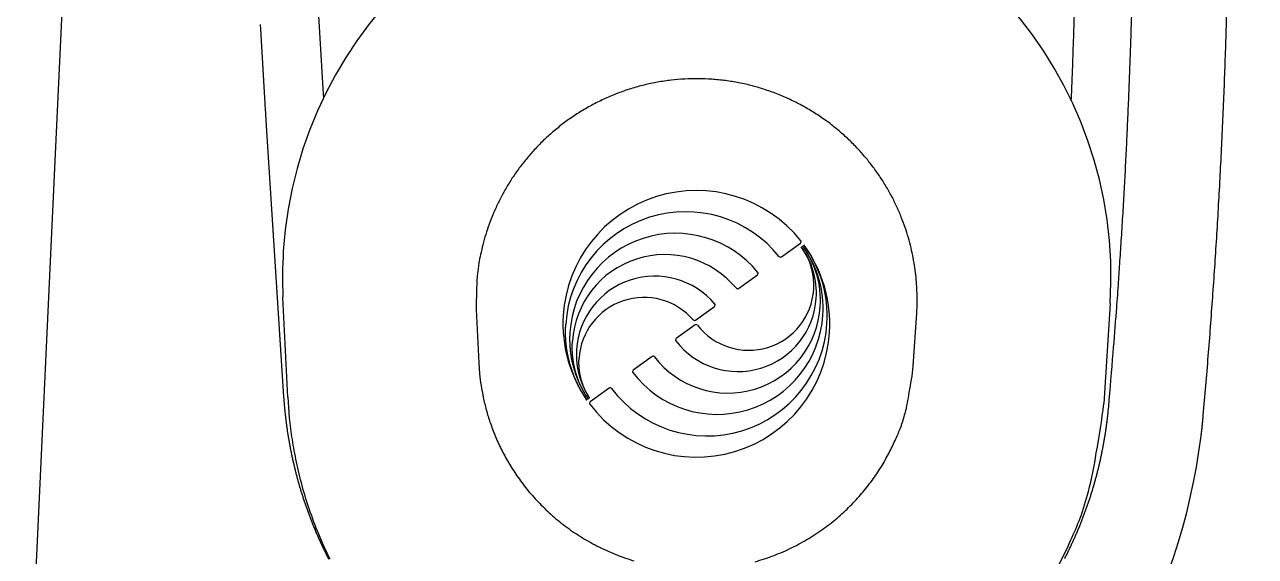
# Model space of a CAD drawing. Extents: x 527 to 614, y 487 to 635.
# Drawn here: x 606.618 to 610.307, y 516.136 to 517.732 of the extents above; entities that cross this region are included whole.
import ezdxf

# ---------------------------------------------------------------- set-up
doc = ezdxf.new("R2010")
doc.units = 0
doc.header["$MEASUREMENT"] = 0
doc.layers.add('1', color=4, linetype='Continuous')
doc.layers.add('DIM', color=3, linetype='Continuous')

# ---------------------------------------------------------------- blocks, each defined once
blk = doc.blocks.new('TRICKLER')
at = {"layer": '1', "linetype": 'Continuous'}
for p, q in [((1.9129, -0.4987), (2.0046, 1.4609)), ((-1.2494, -0.0491), (-1.2304, 0.2503)), ((1.2158, 0.231), (1.2301, -0.0687)), ((1.6031, -7.1236), (1.9129, -0.4987))]:
    blk.add_line(p, q, dxfattribs=at)
at = {"layer": '1', "color": 3, "linetype": 'Continuous'}
for p, q in [((0.2526, 0.2041), (0.3089, 0.2456)), ((1.2271, 0.2305), (1.2794, -0.5827)), ((0.1237, 0.1093), (0.1801, 0.1508)), ((-0.6594, 0.1386), (-0.6695, -0.0208)), ((0.6507, -0.0312), (0.6431, 0.1283)), ((-0.0051, 0.0144), (0.0512, 0.0559)), ((-0.0068, 0.0008), (-0.0632, -0.0408)), ((-0.1357, -0.0942), (-0.1921, -0.1357)), ((-0.2646, -0.1891), (-0.321, -0.2306))]:
    blk.add_line(p, q, dxfattribs=at)
for points in [[(-1.244, 0.2603), (-1.2429, 0.2719, -0.002331), (-1.2417, 0.2835, -0.002334), (-1.2404, 0.2951, -0.002336), (-1.239, 0.3067, -0.002337), (-1.2375, 0.3182, -0.002338), (-1.2359, 0.3298, -0.002339), (-1.2341, 0.3413, -0.00234), (-1.2323, 0.3528, -0.00234), (-1.2303, 0.3642, -0.002341), (-1.2283, 0.3757, -0.002341), (-1.2261, 0.3871, -0.002341), (-1.2238, 0.3986, -0.002341), (-1.2215, 0.4099, -0.00234), (-1.219, 0.4213, -0.002339), (-1.2164, 0.4327, -0.002338), (-1.2137, 0.444, -0.002338), (-1.2109, 0.4553, -0.002336), (-1.208, 0.4666, -0.00233), (-1.2049, 0.4778, -0.002333), (-1.2018, 0.4891, -0.002347), (-1.1986, 0.5003, -0.002355), (-1.1952, 0.5115, -0.002362), (-1.1918, 0.5226, -0.00236), (-1.1882, 0.5338, -0.002349), (-1.1845, 0.5448, -0.002342), (-1.1808, 0.5559, -0.002338), (-1.1769, 0.5669, -0.002334), (-1.1729, 0.5779, -0.00233), (-1.1689, 0.5888, -0.002327), (-1.1647, 0.5997, -0.002325), (-1.1604, 0.6105, -0.002324), (-1.1561, 0.6213, -0.002323), (-1.1516, 0.6321, -0.002324), (-1.147, 0.6428, -0.002325), (-1.1424, 0.6534, -0.002326), (-1.1376, 0.664, -0.002328), (-1.1327, 0.6746, -0.002332), (-1.1278, 0.685, -0.00234), (-1.1228, 0.6955, -0.00234), (-1.1176, 0.7058, -0.002329), (-1.1124, 0.7161, -0.00232)], [(1.0922, 0.718, -0.002321), (1.0975, 0.7077, -0.002318), (1.1026, 0.6973, -0.002313), (1.1077, 0.6869, -0.002315), (1.1127, 0.6764, -0.002328), (1.1175, 0.6659, -0.002337), (1.1223, 0.6553, -0.002345), (1.127, 0.6447, -0.002345), (1.1316, 0.634, -0.002335), (1.136, 0.6233, -0.002328), (1.1404, 0.6125, -0.002325), (1.1447, 0.6017, -0.002322), (1.1489, 0.5909, -0.002318), (1.1529, 0.58, -0.002316), (1.1569, 0.5691, -0.002315), (1.1608, 0.5582, -0.002314), (1.1645, 0.5472, -0.002314), (1.1682, 0.5362, -0.002315), (1.1717, 0.5252, -0.002317), (1.1752, 0.5141, -0.002319), (1.1785, 0.5031, -0.002321), (1.1818, 0.492, -0.002325), (1.1849, 0.4809, -0.002332), (1.1879, 0.4697, -0.002334), (1.1908, 0.4586, -0.002329), (1.1936, 0.4474, -0.002321), (1.1963, 0.4362, -0.00231), (1.1989, 0.425, -0.002307), (1.2014, 0.4137, -0.002317), (1.2038, 0.4024, -0.002313), (1.2061, 0.3911, -0.0023), (1.2083, 0.3798, -0.00232), (1.2104, 0.3684, -0.00237), (1.2124, 0.357, -0.002303), (1.2142, 0.3457, -0.002151), (1.216, 0.3343, -0.002376), (1.2176, 0.3228, -0.002837), (1.2192, 0.311, -0.002151), (1.2206, 0.2998, -0.000732), (1.2219, 0.2898, -0.003042), (1.2232, 0.2768, -0.00524), (1.225, 0.2568, -0.002557), (1.2271, 0.2305, -0.001352)], [(0.6431, 0.1283), (0.6407, 0.1616, 0.015789), (0.6363, 0.1963, 0.013545), (0.6296, 0.2323, 0.013156), (0.6207, 0.2695, 0.014672), (0.6089, 0.3079, 0.015397), (0.5941, 0.3472, 0.016097), (0.5759, 0.3871, 0.01659), (0.5542, 0.4273, 0.017524), (0.5286, 0.4674, 0.018074), (0.499, 0.5071, 0.018964), (0.4652, 0.5457, 0.01948), (0.4272, 0.5827, 0.020339), (0.3849, 0.6176, 0.020806), (0.3385, 0.6496, 0.021568), (0.2883, 0.6781, 0.021953), (0.2346, 0.7026, 0.022558), (0.1779, 0.7223, 0.022834)], [(-0.1849, 0.7252, 0.023226), (-0.2419, 0.7063, 0.02285), (-0.296, 0.6827, 0.022554), (-0.3467, 0.655, 0.021894), (-0.3935, 0.6237, 0.021584), (-0.4364, 0.5896, 0.021017), (-0.4749, 0.553, 0.020279), (-0.5094, 0.515, 0.018755), (-0.5395, 0.4761, 0.019186), (-0.5658, 0.4361, 0.020407), (-0.5882, 0.3952, 0.016763), (-0.6069, 0.3566, 0.009199), (-0.6218, 0.3218, 0.019215), (-0.6347, 0.2795, 0.02997), (-0.6473, 0.2176, 0.016554), (-0.6594, 0.1386, 0.00992)], [(-1.3142, -0.9558, -0.0009), (-1.3121, -0.8841, -0.000902), (-1.3098, -0.8125, -0.0009), (-1.3072, -0.7409, -0.000895), (-1.3044, -0.6694, -0.000902), (-1.3013, -0.5977, -0.000921), (-1.298, -0.526, -0.000895), (-1.2944, -0.4546, -0.000836), (-1.2905, -0.3836, -0.000922), (-1.2864, -0.3115, -0.001099), (-1.2818, -0.2378, -0.000834), (-1.2773, -0.1685, -0.000286), (-1.2732, -0.1059, -0.001177), (-1.2673, -0.0255, -0.002025), (-1.2574, 0.0982, -0.00099), (-1.244, 0.2603, -0.000524)], [(0.3107, 0.2345), (0.3124, 0.2319, -0.003994), (0.314, 0.2293, -0.003966), (0.3156, 0.2266, -0.003958), (0.3172, 0.2239, -0.00398), (0.3187, 0.2212, -0.003991), (0.3202, 0.2184, -0.003998), (0.3217, 0.2156, -0.004002), (0.3231, 0.2128, -0.004012), (0.3244, 0.21, -0.004017), (0.3257, 0.2071, -0.004024), (0.327, 0.2042, -0.004028), (0.3282, 0.2013, -0.004034), (0.3294, 0.1983, -0.004037), (0.3306, 0.1954, -0.004042), (0.3317, 0.1924, -0.004045), (0.3327, 0.1894, -0.004048), (0.3337, 0.1864, -0.00405), (0.3346, 0.1833, -0.004052), (0.3355, 0.1803, -0.004053), (0.3364, 0.1772, -0.004054), (0.3371, 0.1741, -0.004054), (0.3379, 0.171, -0.004051), (0.3386, 0.1679, -0.004053), (0.3392, 0.1648, -0.004058), (0.3398, 0.1617, -0.004047), (0.3403, 0.1586, -0.00402), (0.3408, 0.1554, -0.004051), (0.3413, 0.1523, -0.004126), (0.3417, 0.1491, -0.004009), (0.342, 0.146, -0.003746), (0.3423, 0.1429, -0.004118), (0.3425, 0.1397, -0.004882), (0.3427, 0.1365, -0.003725), (0.3428, 0.1334, -0.001329), (0.3429, 0.1307, -0.005197), (0.3429, 0.1272, -0.00891), (0.3428, 0.1218, -0.004385), (0.3425, 0.1147, -0.002336)], [(0.3502, 0.0885), (0.3504, 0.0922, 0.004052), (0.3506, 0.096, 0.004022), (0.3507, 0.0998, 0.004014), (0.3507, 0.1037, 0.004037), (0.3507, 0.1075, 0.004049), (0.3506, 0.1113, 0.004055), (0.3504, 0.1151, 0.00406), (0.3502, 0.119, 0.00407), (0.3499, 0.1228, 0.004076), (0.3495, 0.1267, 0.004083), (0.3491, 0.1305, 0.004088), (0.3486, 0.1343, 0.004094), (0.3481, 0.1382, 0.004098), (0.3475, 0.142, 0.004103), (0.3468, 0.1458, 0.004106), (0.3461, 0.1496, 0.004109), (0.3453, 0.1534, 0.004111), (0.3444, 0.1572, 0.004113), (0.3435, 0.161, 0.004115), (0.3425, 0.1648, 0.004116), (0.3415, 0.1685, 0.004115), (0.3404, 0.1722, 0.004113), (0.3392, 0.1759, 0.004115), (0.338, 0.1796, 0.00412), (0.3367, 0.1833, 0.004109), (0.3353, 0.1869, 0.004082), (0.3339, 0.1905, 0.004113), (0.3325, 0.1941, 0.004189), (0.3309, 0.1977, 0.004071), (0.3294, 0.2012, 0.003804), (0.3277, 0.2046, 0.004181), (0.326, 0.2081, 0.004956), (0.3242, 0.2117, 0.003782), (0.3225, 0.215, 0.00135), (0.3209, 0.2179, 0.005276), (0.3187, 0.2216, 0.009044), (0.3153, 0.2272, 0.004451), (0.3107, 0.2345, 0.002371)], [(0.3702, 0.0373), (0.3704, 0.0425, 0.004119), (0.3706, 0.0477, 0.004088), (0.3708, 0.0529, 0.004079), (0.3708, 0.0581, 0.004104), (0.3707, 0.0634, 0.004115), (0.3706, 0.0687, 0.004123), (0.3704, 0.0739, 0.004128), (0.37, 0.0792, 0.004138), (0.3696, 0.0845, 0.004144), (0.3691, 0.0897, 0.004152), (0.3686, 0.095, 0.004156), (0.3679, 0.1003, 0.004163), (0.3671, 0.1056, 0.004167), (0.3663, 0.1108, 0.004172), (0.3653, 0.1161, 0.004175), (0.3643, 0.1213, 0.004178), (0.3632, 0.1265, 0.00418), (0.362, 0.1317, 0.004182), (0.3607, 0.1369, 0.004184), (0.3593, 0.142, 0.004185), (0.3578, 0.1472, 0.004184), (0.3563, 0.1523, 0.004182), (0.3546, 0.1574, 0.004184), (0.3529, 0.1624, 0.004189), (0.3511, 0.1674, 0.004177), (0.3492, 0.1724, 0.004149), (0.3473, 0.1774, 0.004181), (0.3452, 0.1823, 0.004258), (0.3431, 0.1872, 0.004138), (0.3409, 0.192, 0.003866), (0.3386, 0.1967, 0.004249), (0.3362, 0.2015, 0.005036), (0.3337, 0.2063, 0.003843), (0.3313, 0.2108, 0.001374), (0.329, 0.2149, 0.005359), (0.326, 0.2199, 0.009186), (0.3212, 0.2276, 0.004521), (0.3147, 0.2375, 0.002409)], [(0.3147, 0.2375), (0.3173, 0.2338, -0.004091), (0.3197, 0.23, -0.004061), (0.3221, 0.2261, -0.004053), (0.3245, 0.2222, -0.004076), (0.3268, 0.2183, -0.004088), (0.329, 0.2143, -0.004095), (0.3311, 0.2102, -0.0041), (0.3332, 0.2062, -0.004109), (0.3353, 0.202, -0.004115), (0.3372, 0.1979, -0.004122), (0.3392, 0.1937, -0.004127), (0.341, 0.1895, -0.004133), (0.3428, 0.1852, -0.004137), (0.3445, 0.1809, -0.004142), (0.3461, 0.1766, -0.004144), (0.3476, 0.1722, -0.004148), (0.3491, 0.1678, -0.00415), (0.3505, 0.1634, -0.004152), (0.3519, 0.159, -0.004153), (0.3531, 0.1545, -0.004154), (0.3543, 0.15, -0.004153), (0.3554, 0.1455, -0.00415), (0.3565, 0.141, -0.004152), (0.3574, 0.1365, -0.004157), (0.3583, 0.1319, -0.004146), (0.3591, 0.1274, -0.004118), (0.3599, 0.1228, -0.004149), (0.3605, 0.1182, -0.004225), (0.3611, 0.1137, -0.004106), (0.3616, 0.1091, -0.003837), (0.362, 0.1045, -0.004216), (0.3624, 0.0999, -0.004997), (0.3626, 0.0952, -0.003814), (0.3628, 0.0908, -0.001364), (0.363, 0.0868, -0.005318), (0.363, 0.0817, -0.009115), (0.3628, 0.0738, -0.004487), (0.3624, 0.0635, -0.002391)], [(0.3188, 0.2405), (0.3221, 0.2356, -0.004143), (0.3254, 0.2306, -0.004112), (0.3286, 0.2256, -0.004103), (0.3317, 0.2205, -0.004127), (0.3348, 0.2153, -0.004139), (0.3377, 0.2101, -0.004146), (0.3406, 0.2048, -0.004151), (0.3434, 0.1995, -0.004162), (0.3461, 0.1941, -0.004167), (0.3487, 0.1887, -0.004175), (0.3513, 0.1832, -0.00418), (0.3537, 0.1776, -0.004186), (0.3561, 0.172, -0.00419), (0.3583, 0.1664, -0.004195), (0.3605, 0.1607, -0.004198), (0.3626, 0.155, -0.004201), (0.3645, 0.1493, -0.004203), (0.3664, 0.1435, -0.004205), (0.3682, 0.1376, -0.004206), (0.3699, 0.1318, -0.004207), (0.3715, 0.1259, -0.004207), (0.373, 0.12, -0.004204), (0.3743, 0.1141, -0.004206), (0.3756, 0.1081, -0.004211), (0.3768, 0.1022, -0.004199), (0.3779, 0.0962, -0.00417), (0.3789, 0.0902, -0.004202), (0.3797, 0.0842, -0.004279), (0.3805, 0.0782, -0.004158), (0.3812, 0.0722, -0.003885), (0.3818, 0.0662, -0.004269), (0.3822, 0.0601, -0.005059), (0.3826, 0.0539, -0.003861), (0.3829, 0.0481, -0.001382), (0.3831, 0.0429, -0.005383), (0.3831, 0.0361, -0.009226), (0.3829, 0.0258, -0.004542), (0.3824, 0.0124, -0.00242)], [(-0.6695, -0.0208), (-0.6707, -0.0465, 0.011111), (-0.6708, -0.073, 0.010087), (-0.6697, -0.1003, 0.009884), (-0.6676, -0.1284, 0.0106), (-0.664, -0.1571, 0.010944), (-0.6591, -0.1865, 0.011246), (-0.6527, -0.2164, 0.011461), (-0.6447, -0.2468, 0.01187), (-0.6349, -0.2776, 0.012116), (-0.6234, -0.3086, 0.012496), (-0.6099, -0.3398, 0.012729), (-0.5946, -0.3709, 0.013104), (-0.5772, -0.4019, 0.013327), (-0.5577, -0.4325, 0.013679), (-0.5362, -0.4626, 0.013884), (-0.5125, -0.4919, 0.014205), (-0.4868, -0.5203, 0.014386), (-0.4591, -0.5476, 0.014664), (-0.4293, -0.5735, 0.014815), (-0.3978, -0.598, 0.015038), (-0.3644, -0.6206, 0.015155), (-0.3294, -0.6414, 0.015318), (-0.293, -0.66, 0.015389), (-0.2553, -0.6765, 0.01547), (-0.2165, -0.6906, 0.015515), (-0.177, -0.7023, 0.015553), (-0.1367, -0.7115, 0.015502), (-0.0962, -0.7181, 0.015396), (-0.0556, -0.7222, 0.015429), (-0.0149, -0.7238, 0.015298), (0.0258, -0.7229, 0.015298), (0.0664, -0.7194, 0.015429), (0.1071, -0.7134, 0.015396), (0.1474, -0.7049, 0.015502), (0.1872, -0.6938, 0.015553), (0.2262, -0.6803, 0.015515), (0.2641, -0.6644, 0.01547), (0.3008, -0.6464, 0.015389), (0.3361, -0.6261, 0.015318), (0.3699, -0.604, 0.015156), (0.4018, -0.5801, 0.015038), (0.432, -0.5546, 0.014811), (0.4601, -0.5278, 0.014665), (0.4863, -0.4998, 0.014401), (0.5104, -0.4708, 0.014201), (0.5324, -0.4411, 0.013832), (0.5523, -0.4108, 0.013694), (0.5702, -0.3801, 0.013507), (0.5861, -0.3492, 0.013051), (0.6, -0.3183, 0.012123), (0.612, -0.2876, 0.012686), (0.6223, -0.2568, 0.014019), (0.6308, -0.2257, 0.011241), (0.6377, -0.1967, 0.005489), (0.6431, -0.1707, 0.013822), (0.647, -0.1387, 0.022412), (0.6496, -0.0916, 0.011855), (0.6507, -0.0312, 0.00679)], [(1.2794, -0.5827), (1.2796, -0.5865, -0.000017), (1.2798, -0.5903, -0.000017), (1.2801, -0.5941, -0.000017), (1.2803, -0.5979, -0.000016), (1.2805, -0.6017, -0.000016), (1.2808, -0.6055, -0.000015), (1.281, -0.6093, -0.000014), (1.2812, -0.6131, -0.000014), (1.2814, -0.6168, -0.000013), (1.2817, -0.6206, -0.000013), (1.2819, -0.6244, -0.000014), (1.2821, -0.6282, -0.000014), (1.2824, -0.632, -0.000014), (1.2826, -0.6358, -0.000014), (1.2828, -0.6396, -0.000014), (1.2831, -0.6434, -0.000014), (1.2833, -0.6472, -0.000014), (1.2835, -0.651, -0.000014), (1.2837, -0.6548, -0.000014), (1.284, -0.6586, -0.000014), (1.2842, -0.6624, -0.000014), (1.2844, -0.6662, -0.000015), (1.2847, -0.67, -0.000015), (1.2849, -0.6738, -0.000015), (1.2851, -0.6775, -0.000015), (1.2853, -0.6813, -0.000015), (1.2856, -0.6851, -0.000015), (1.2858, -0.6889, -0.000015), (1.286, -0.6927, -0.000015), (1.2862, -0.6965, -0.000016), (1.2865, -0.7003, -0.000016), (1.2867, -0.7041, -0.000016), (1.2869, -0.7079, -0.000016), (1.2871, -0.7117, -0.000016), (1.2874, -0.7155, -0.000016), (1.2876, -0.7193, -0.000016), (1.2878, -0.7231, -0.000016), (1.288, -0.7269, -0.000016), (1.2883, -0.7307, -0.000017), (1.2885, -0.7344, -0.000017), (1.2887, -0.7382, -0.000017), (1.2889, -0.742, -0.000017), (1.2892, -0.7458, -0.000017), (1.2894, -0.7496, -0.000017), (1.2896, -0.7534, -0.000017), (1.2898, -0.7572, -0.000017), (1.29, -0.761, -0.000018), (1.2903, -0.7648, -0.000018), (1.2905, -0.7686, -0.000018), (1.2907, -0.7724, -0.000018), (1.2909, -0.7762, -0.000018), (1.2911, -0.78, -0.000018), (1.2914, -0.7838, -0.000018), (1.2916, -0.7876, -0.000018), (1.2918, -0.7914, -0.000018), (1.292, -0.7952, -0.000019), (1.2922, -0.7989, -0.000019), (1.2925, -0.8027, -0.000019), (1.2927, -0.8065, -0.000019), (1.2929, -0.8103, -0.000019), (1.2931, -0.8141, -0.000019), (1.2933, -0.8179, -0.000019), (1.2936, -0.8217, -0.000019), (1.2938, -0.8255, -0.00002), (1.294, -0.8293, -0.00002), (1.2942, -0.8331, -0.00002), (1.2944, -0.8369, -0.00002), (1.2946, -0.8407, -0.000021), (1.2948, -0.8445, -0.00002), (1.2951, -0.8483, -0.000019), (1.2953, -0.852, -0.000021), (1.2955, -0.8559, -0.000025), (1.2957, -0.8598, -0.000019), (1.2959, -0.8634, -0.000006), (1.2961, -0.8668, -0.000027), (1.2963, -0.871, -0.000048), (1.2967, -0.8776, -0.000023), (1.2972, -0.8862, -0.000012)]]:
    blk.add_lwpolyline(points, format="xyb", dxfattribs=at)
at = {"layer": '1', "linetype": 'Continuous'}
for points in [[(1.2158, 0.231), (1.2114, 0.2935, 0.015789), (1.203, 0.3585, 0.013545), (1.1905, 0.4262, 0.013156), (1.1737, 0.4962, 0.014672), (1.1515, 0.5682, 0.015397), (1.1237, 0.6419, 0.016097), (1.0896, 0.7169, 0.01659)], [(-1.0968, 0.7321, 0.016763), (-1.1318, 0.6597, 0.009199), (-1.1598, 0.5944, 0.019215), (-1.1841, 0.5148, 0.02997), (-1.2078, 0.3986, 0.016554), (-1.2304, 0.2503, 0.00992)], [(-1.5221, 0.3482), (-1.5223, 0.3466, 0.000383), (-1.5225, 0.3451, 0.000387), (-1.5227, 0.3435, 0.000383), (-1.5229, 0.3419, 0.000371), (-1.5231, 0.3404, 0.000362), (-1.5233, 0.3388, 0.000353), (-1.5234, 0.3372, 0.000345), (-1.5236, 0.3357, 0.000336), (-1.5238, 0.3341, 0.000328), (-1.524, 0.3326, 0.000318), (-1.5242, 0.331, 0.00031), (-1.5243, 0.3294, 0.000301), (-1.5245, 0.3279, 0.000293), (-1.5247, 0.3263, 0.000284), (-1.5248, 0.3247, 0.000276), (-1.525, 0.3232, 0.000266), (-1.5252, 0.3216, 0.000258), (-1.5253, 0.32, 0.000249), (-1.5255, 0.3185, 0.000241), (-1.5257, 0.3169, 0.000232), (-1.5258, 0.3153, 0.000223), (-1.526, 0.3138, 0.000214), (-1.5261, 0.3122, 0.000206), (-1.5263, 0.3107, 0.000197), (-1.5264, 0.3091, 0.000189), (-1.5266, 0.3075, 0.000179), (-1.5268, 0.306, 0.000172), (-1.5269, 0.3044, 0.000165), (-1.527, 0.3028, 0.000153), (-1.5272, 0.3013, 0.000137), (-1.5273, 0.2997, 0.000139), (-1.5275, 0.2981, 0.000148), (-1.5276, 0.2965, 0.000112), (-1.5278, 0.295, 0.000053), (-1.5279, 0.2936, 0.000129), (-1.5281, 0.2919, 0.000185), (-1.5283, 0.2891, 0.000088), (-1.5286, 0.2856, 0.000049)], [(-1.5286, 0.2856), (-1.5363, 0.1972, 0.001145), (-1.5436, 0.1087, 0.001161), (-1.5504, 0.0201, 0.001142), (-1.5569, -0.0686, 0.001083), (-1.563, -0.1574, 0.00107), (-1.5687, -0.2462, 0.001101), (-1.574, -0.3351, 0.001112), (-1.5789, -0.4242, 0.001104), (-1.5834, -0.5132, 0.001102), (-1.5876, -0.6024, 0.001105), (-1.5913, -0.6917, 0.001106), (-1.5946, -0.781, 0.001106), (-1.5976, -0.8703, 0.001106), (-1.6001, -0.9598, 0.001107)], [(-1.133, -0.6579, 0.000887), (-1.1359, -0.7278, 0.000812), (-1.1382, -0.7918, 0.000812), (-1.1404, -0.8558, 0.000812), (-1.1424, -0.9198, 0.000812)], [(1.4572, -6.5567, -0.000001), (1.4542, -6.5057, -0.000001), (1.4512, -6.4547, -0.000001), (1.4482, -6.4038, -0.000001), (1.4452, -6.3528, 0), (1.4422, -6.3018, 0), (1.4392, -6.2508, 0), (1.4361, -6.1998, 0), (1.4331, -6.1488, 0), (1.4301, -6.0978, 0), (1.4271, -6.0468, 0), (1.4241, -5.9959, 0), (1.4211, -5.9449, 0), (1.4181, -5.8939, 0), (1.415, -5.8429, 0), (1.412, -5.7919)], [(1.409, -5.7409, 0), (1.406, -5.6899, 0), (1.403, -5.6389, 0), (1.4, -5.5879, 0), (1.397, -5.537, 0), (1.3939, -5.486, 0), (1.3909, -5.435, 0), (1.3879, -5.384, 0), (1.3849, -5.333, 0), (1.3819, -5.282, 0), (1.3789, -5.231, 0), (1.3759, -5.18, 0), (1.3729, -5.1291, 0), (1.3698, -5.0781, 0), (1.3668, -5.0271, 0), (1.3638, -4.9761, 0), (1.3608, -4.9251, 0), (1.3578, -4.8741, 0), (1.3548, -4.8231, 0), (1.3518, -4.7721, 0), (1.3487, -4.7211, 0), (1.3457, -4.6702, 0), (1.3427, -4.6192, 0), (1.3397, -4.5682, 0), (1.3367, -4.5172, 0), (1.3337, -4.4662, 0), (1.3307, -4.4152, 0), (1.3277, -4.3642, 0), (1.3246, -4.3132, 0), (1.3216, -4.2623, 0), (1.3186, -4.2113, 0), (1.3156, -4.1603, 0), (1.3126, -4.1093, 0), (1.3096, -4.0583, 0), (1.3066, -4.0073, 0), (1.3035, -3.9563, 0), (1.3005, -3.9053, 0), (1.2975, -3.8543, 0), (1.2945, -3.8034, 0), (1.2915, -3.7524, 0), (1.2885, -3.7014, 0), (1.2855, -3.6504, 0), (1.2824, -3.5994, 0), (1.2794, -3.5484, 0), (1.2764, -3.4974, 0), (1.2734, -3.4464, 0), (1.2704, -3.3955, 0), (1.2674, -3.3445, 0), (1.2644, -3.2935, 0), (1.2614, -3.2425, 0), (1.2583, -3.1915, 0), (1.2553, -3.1405, 0), (1.2523, -3.0895, 0), (1.2493, -3.0385, 0), (1.2463, -2.9875, 0), (1.2433, -2.9366, 0), (1.2403, -2.8856, 0), (1.2372, -2.8346, 0), (1.2342, -2.7836, 0), (1.2312, -2.7326, 0), (1.2282, -2.6816, 0), (1.2252, -2.6306, 0), (1.2222, -2.5796, 0), (1.2192, -2.5287, 0), (1.2161, -2.4777, 0), (1.2131, -2.4267, 0), (1.2101, -2.3757, 0), (1.2071, -2.3247, 0), (1.2041, -2.2737, 0), (1.2011, -2.2227, 0), (1.1981, -2.1717, 0), (1.195, -2.1208, 0), (1.192, -2.0698, 0), (1.189, -2.0188, 0), (1.186, -1.9678, 0), (1.183, -1.9168, 0), (1.18, -1.8658, 0), (1.177, -1.8148, 0), (1.1739, -1.7638, 0), (1.1709, -1.7128, 0), (1.1679, -1.6619, 0), (1.1649, -1.6109, 0), (1.1619, -1.5599, 0), (1.1589, -1.5089, 0), (1.1559, -1.4579, 0), (1.1528, -1.4069, 0), (1.1498, -1.3559, 0), (1.1468, -1.3049, 0), (1.1438, -1.254, 0), (1.1408, -1.203, 0), (1.1378, -1.152, 0), (1.1348, -1.101, 0), (1.1317, -1.05, 0), (1.1287, -0.999, 0), (1.1257, -0.948, 0), (1.1227, -0.897, 0), (1.1197, -0.846, 0), (1.1167, -0.7951, 0), (1.1137, -0.7441, 0), (1.1106, -0.6931, 0), (1.109, -0.6655, 0)]]:
    blk.add_lwpolyline(points, format="xyb", dxfattribs=at)
at = {"layer": '1', "color": 3, "linetype": 'Continuous'}
for points in [[(0.3107, 0.2345), (0.3107, 0.2345), (0.3107, 0.2345), (0.3107, 0.2345), (0.3107, 0.2345), (0.3107, 0.2345), (0.3107, 0.2345), (0.3107, 0.2345), (0.3107, 0.2345), (0.3107, 0.2345), (0.3107, 0.2345), (0.3107, 0.2345), (0.3107, 0.2345), (0.3107, 0.2345), (0.3107, 0.2345), (0.3107, 0.2345), (0.3107, 0.2345), (0.3107, 0.2345), (0.3107, 0.2345)], [(0.3148, 0.2375), (0.3148, 0.2375), (0.3148, 0.2375), (0.3148, 0.2375), (0.3148, 0.2375), (0.3148, 0.2375), (0.3148, 0.2375), (0.3148, 0.2375), (0.3148, 0.2375), (0.3148, 0.2375), (0.3148, 0.2375), (0.3148, 0.2375), (0.3148, 0.2375), (0.3148, 0.2375), (0.3148, 0.2375), (0.3148, 0.2375), (0.3148, 0.2375), (0.3148, 0.2375), (0.3148, 0.2375)], [(0.3188, 0.2405), (0.3188, 0.2405), (0.3188, 0.2405), (0.3188, 0.2405), (0.3188, 0.2405), (0.3188, 0.2405), (0.3188, 0.2405), (0.3188, 0.2405), (0.3188, 0.2405), (0.3188, 0.2405), (0.3188, 0.2405), (0.3188, 0.2405), (0.3188, 0.2405), (0.3188, 0.2405), (0.3188, 0.2405), (0.3188, 0.2405), (0.3188, 0.2405), (0.3188, 0.2405), (0.3188, 0.2405)]]:
    blk.add_lwpolyline(points, dxfattribs=at)
at = {"layer": '1', "linetype": 'Continuous'}
for centre, radius, start, end in [((0.3937, 0.1034), 1.9313, 87.3226, 172.7184), ((-0.0102, -0.1278), 1.2417, 176.3669, 356.3669), ((-0.0102, -0.1278), 1.2417, 356.3669, 2.7287), ((-0.0102, -0.1278), 1.2417, 356.3669, 2.7287)]:
    blk.add_arc(centre, radius, start, end, dxfattribs=at)
at = {"layer": '1', "color": 3, "linetype": 'Continuous'}
for centre, radius, start, end in [((-0.0091, 0.0115), 0.4, 37.0922, 176.3669), ((-0.0413, -0.0123), 0.36, 37.1518, 176.3669), ((-0.0715, -0.0345), 0.3175, 37.2837, 176.3669), ((0.306, 0.2497), 0.005, 306.3669, 356.3669), ((0.306, 0.2497), 0.005, 356.3669, 37.0922), ((-0.0091, 0.0115), 0.4, 356.3669, 34.9344), ((-0.1037, -0.0582), 0.2775, 37.381, 176.3669), ((0.2496, 0.2082), 0.005, 217.1518, 306.3669), ((-0.1339, -0.0805), 0.235, 37.6126, 176.3669), ((0.1771, 0.1548), 0.005, 306.3669, 356.3669), ((0.1771, 0.1548), 0.005, 356.3669, 37.2837), ((0.1479, 0.1271), 0.195, 220.6681, 356.3669), ((-0.1661, -0.1042), 0.195, 37.7994, 176.3669), ((0.1157, 0.1034), 0.235, 220.1062, 356.3669), ((0.1207, 0.1133), 0.005, 217.381, 306.3669), ((0.0533, 0.0574), 0.3175, 219.1181, 356.3669), ((0.0855, 0.0811), 0.2775, 219.4106, 356.3669), ((0.0483, 0.0599), 0.005, 306.3669, 356.3669), ((0.0483, 0.0599), 0.005, 356.3669, 37.6126), ((-0.0091, 0.0115), 0.4, 176.3669, 216.3669), ((-0.0413, -0.0123), 0.36, 176.3669, 216.3669), ((0.0231, 0.0352), 0.36, 218.7222, 356.3669), ((-0.0081, 0.0184), 0.005, 217.7994, 306.3669), ((-0.0038, -0.0033), 0.005, 40.6681, 126.3669), ((-0.0715, -0.0345), 0.3175, 176.3669, 216.3669), ((-0.0091, 0.0115), 0.4, 218.5432, 356.3669), ((-0.1037, -0.0582), 0.2775, 176.3669, 216.3669), ((-0.1339, -0.0805), 0.235, 176.3669, 216.3669), ((-0.0602, -0.0448), 0.005, 126.3669, 176.3669), ((-0.0602, -0.0448), 0.005, 176.3669, 220.1062), ((-0.1661, -0.1042), 0.195, 176.3669, 216.3669), ((-0.1328, -0.0982), 0.005, 39.4106, 126.3669), ((-0.1892, -0.1398), 0.005, 126.3669, 176.3669), ((-0.1892, -0.1398), 0.005, 176.3669, 219.1181), ((-0.2617, -0.1932), 0.005, 38.7222, 126.3669), ((-0.3181, -0.2347), 0.005, 176.3669, 218.5432), ((-0.3181, -0.2347), 0.005, 126.3669, 176.3669)]:
    blk.add_arc(centre, radius, start, end, dxfattribs=at)
blk = doc.blocks.new('2005VANGUARD')
at = {"layer": 'DIM', "rotation": 180}
blk.add_blockref('TRICKLER', (81.8566, 13.0875), dxfattribs=at)

msp = doc.modelspace()

# ---------------------------------------------------------------- block references
at = {"layer": '1'}
msp.add_blockref('2005VANGUARD', (526.7661, 503.7579), dxfattribs=at)

doc.saveas('drawing.dxf')
